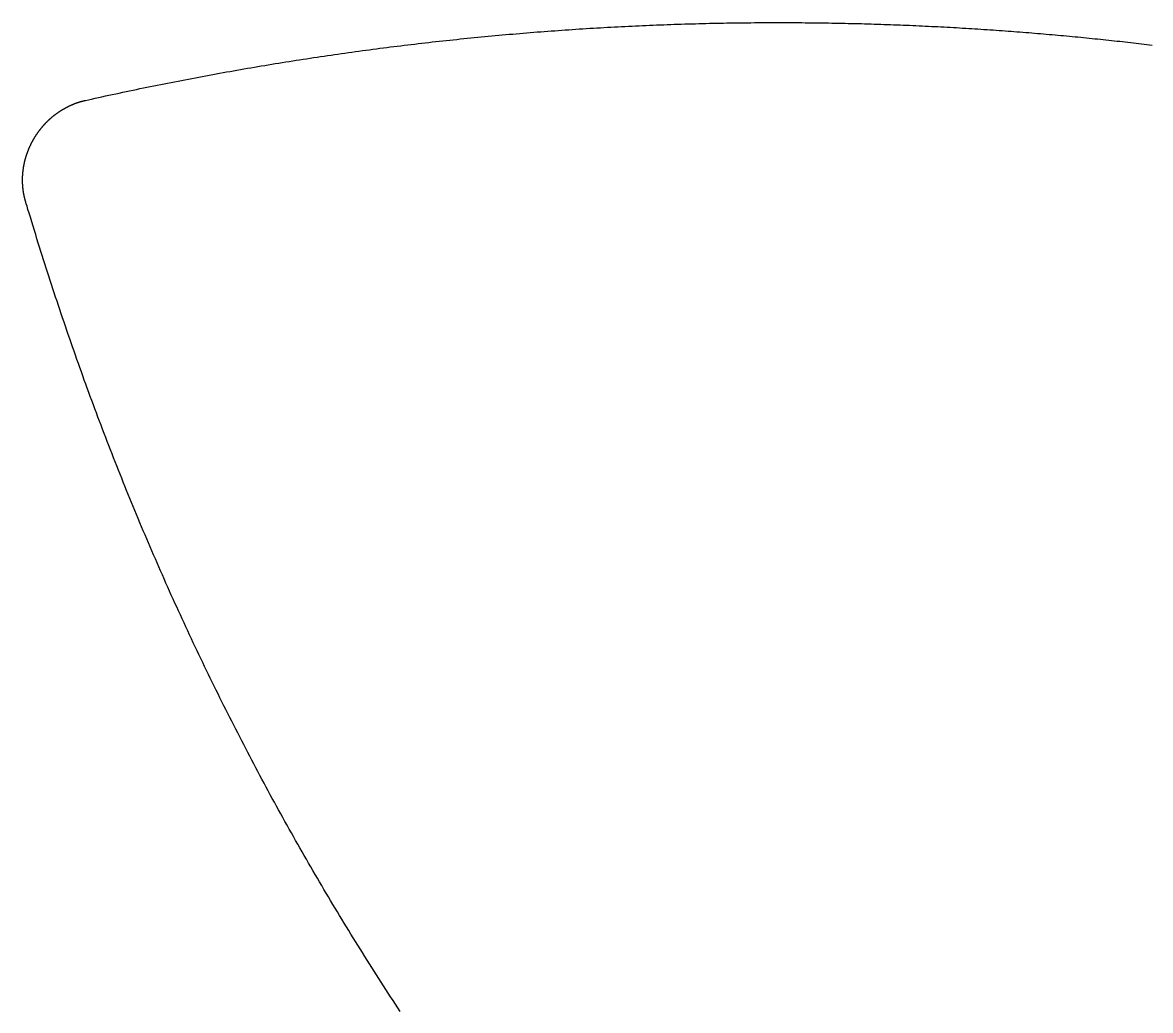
# Model space of a CAD drawing. Extents: x -3 to 136, y 0 to 121.
# Drawn here: x 24.6 to 37.34, y 14.82 to 25.99 of the extents above; entities that cross this region are included whole.
import ezdxf

# ---------------------------------------------------------------- set-up
doc = ezdxf.new("R2010")
doc.units = 0
doc.layers.get('0').update_dxf_attribs({"linetype": 'CONTINUOUS'})

msp = doc.modelspace()

# ---------------------------------------------------------------- linework, layer by layer
for points in [[(25.3066, 25.1072, 0), (25.3756, 25.1225, 0), (25.415, 25.1312, 0), (25.4539, 25.1397, 0), (25.4928, 25.1483, 0), (25.5319, 25.1568, 0), (25.571, 25.1652, 0), (25.6101, 25.1737, 0), (25.6491, 25.182, 0), (25.6881, 25.1904, 0), (25.7271, 25.1987, 0), (25.7661, 25.2069, 0), (25.8051, 25.2151, 0), (25.8441, 25.2233, 0), (25.8831, 25.2314, 0), (25.9222, 25.2395, 0), (25.9613, 25.2475, 0), (26.0004, 25.2555, 0), (26.0395, 25.2635, 0), (26.0786, 25.2714, 0), (26.1177, 25.2793, 0), (26.1568, 25.2872, 0), (26.196, 25.295, 0), (26.2351, 25.3027, 0), (26.2742, 25.3104, 0), (26.3133, 25.3181, 0), (26.3525, 25.3257, 0), (26.3916, 25.3333, 0), (26.4308, 25.3409, 0), (26.4699, 25.3484, 0), (26.5091, 25.3558, 0), (26.5482, 25.3633, 0), (26.5874, 25.3706, 0), (26.6266, 25.378, 0), (26.6658, 25.3853, 0), (26.7049, 25.3925, 0), (26.7441, 25.3997, 0), (26.7833, 25.4069, 0), (26.8226, 25.414, 0), (26.8618, 25.4211, 0), (26.901, 25.4281, 0), (26.9402, 25.4351, 0), (26.9795, 25.4421, 0), (27.0187, 25.449, 0), (27.058, 25.4559, 0), (27.0973, 25.4627, 0), (27.1365, 25.4695, 0), (27.1758, 25.4762, 0), (27.2151, 25.4829, 0), (27.2544, 25.4896, 0), (27.2938, 25.4962, 0), (27.3331, 25.5028, 0), (27.3724, 25.5093, 0), (27.4118, 25.5158, 0), (27.4512, 25.5223, 0), (27.4905, 25.5287, 0), (27.5299, 25.535, 0), (27.5692, 25.5413, 0), (27.6086, 25.5476, 0), (27.648, 25.5538, 0), (27.6874, 25.56, 0), (27.7267, 25.5662, 0), (27.7661, 25.5723, 0), (27.8055, 25.5783, 0), (27.8449, 25.5843, 0), (27.8843, 25.5903, 0), (27.9237, 25.5962, 0), (27.963, 25.6021, 0), (28.0024, 25.6079, 0), (28.0418, 25.6137, 0), (28.0812, 25.6194, 0), (28.1206, 25.6251, 0), (28.16, 25.6308, 0), (28.1994, 25.6364, 0), (28.2388, 25.642, 0), (28.2783, 25.6475, 0), (28.3177, 25.653, 0), (28.3571, 25.6584, 0), (28.3965, 25.6638, 0), (28.4359, 25.6692, 0), (28.4753, 25.6745, 0), (28.5148, 25.6797, 0), (28.5542, 25.6849, 0), (28.5936, 25.6901, 0), (28.6331, 25.6952, 0), (28.6725, 25.7003, 0), (28.712, 25.7053, 0), (28.7514, 25.7103, 0), (28.7908, 25.7153, 0), (28.8303, 25.7202, 0), (28.8698, 25.725, 0), (28.9092, 25.7299, 0), (28.9487, 25.7346, 0), (28.9881, 25.7394, 0), (29.0276, 25.744, 0), (29.0671, 25.7487, 0), (29.1065, 25.7533, 0), (29.146, 25.7578, 0), (29.1855, 25.7623, 0), (29.225, 25.7668, 0), (29.2645, 25.7712, 0), (29.304, 25.7756, 0), (29.3435, 25.7799, 0), (29.383, 25.7842, 0), (29.4225, 25.7884, 0), (29.462, 25.7926, 0), (29.5015, 25.7968, 0), (29.541, 25.8009, 0), (29.5805, 25.8049, 0), (29.62, 25.809, 0), (29.6596, 25.8129, 0), (29.6991, 25.8169, 0), (29.7386, 25.8207, 0), (29.7781, 25.8246, 0), (29.8177, 25.8284, 0), (29.8572, 25.8321, 0), (29.8968, 25.8358, 0), (29.9363, 25.8395, 0), (29.9759, 25.8431, 0), (30.0154, 25.8467, 0), (30.055, 25.8502, 0), (30.0946, 25.8537, 0), (30.1341, 25.8571, 0), (30.1737, 25.8605, 0), (30.2133, 25.8638, 0), (30.2529, 25.8671, 0), (30.2925, 25.8704, 0), (30.3321, 25.8736, 0), (30.3717, 25.8768, 0), (30.4113, 25.8799, 0), (30.4509, 25.883, 0), (30.4905, 25.886, 0), (30.5301, 25.889, 0), (30.5697, 25.8919, 0), (30.6093, 25.8948, 0), (30.649, 25.8977, 0), (30.6886, 25.9005, 0), (30.7282, 25.9033, 0), (30.7679, 25.906, 0), (30.8075, 25.9087, 0), (30.8472, 25.9113, 0), (30.8868, 25.9139, 0), (30.9265, 25.9164, 0), (30.9662, 25.9189, 0), (31.0058, 25.9214, 0), (31.0455, 25.9238, 0), (31.0852, 25.9261, 0), (31.1249, 25.9284, 0), (31.1646, 25.9307, 0), (31.2043, 25.9329, 0), (31.244, 25.9351, 0), (31.2837, 25.9372, 0), (31.3234, 25.9393, 0), (31.3631, 25.9414, 0), (31.4028, 25.9434, 0), (31.4425, 25.9453, 0), (31.4823, 25.9472, 0), (31.522, 25.9491, 0), (31.5618, 25.9509, 0), (31.6015, 25.9527, 0), (31.6413, 25.9544, 0), (31.681, 25.9561, 0), (31.7208, 25.9578, 0), (31.7605, 25.9593, 0), (31.8003, 25.9609, 0), (31.8401, 25.9624, 0), (31.8799, 25.9639, 0), (31.9197, 25.9653, 0), (31.9595, 25.9666, 0), (31.9993, 25.968, 0), (32.0391, 25.9692, 0), (32.0789, 25.9705, 0), (32.1187, 25.9717, 0), (32.1585, 25.9728, 0), (32.1983, 25.9739, 0), (32.238, 25.9749, 0), (32.2776, 25.9759, 0), (32.3172, 25.9769, 0), (32.3568, 25.9778, 0), (32.3962, 25.9787, 0), (32.4356, 25.9795, 0), (32.475, 25.9802, 0), (32.5143, 25.981, 0), (32.5535, 25.9816, 0), (32.5927, 25.9823, 0), (32.6318, 25.9829, 0), (32.6709, 25.9834, 0), (32.7099, 25.9839, 0), (32.7488, 25.9844, 0), (32.7877, 25.9848, 0), (32.8265, 25.9851, 0), (32.8653, 25.9855, 0), (32.904, 25.9857, 0), (32.9426, 25.986, 0), (32.9812, 25.9862, 0), (33.0198, 25.9863, 0), (33.0582, 25.9864, 0), (33.0966, 25.9865, 0), (33.135, 25.9865, 0), (33.1733, 25.9865, 0), (33.2115, 25.9865, 0), (33.2497, 25.9864, 0), (33.2878, 25.9862, 0), (33.3258, 25.986, 0), (33.3638, 25.9858, 0), (33.4017, 25.9855, 0), (33.4396, 25.9852, 0), (33.4774, 25.9849, 0), (33.5151, 25.9845, 0), (33.5528, 25.9841, 0), (33.5904, 25.9836, 0), (33.628, 25.9831, 0), (33.6655, 25.9826, 0), (33.7029, 25.982, 0), (33.7403, 25.9814, 0), (33.7776, 25.9807, 0), (33.8148, 25.98, 0), (33.852, 25.9793, 0), (33.8891, 25.9785, 0), (33.9262, 25.9777, 0), (33.9632, 25.9768, 0), (34.0001, 25.9759, 0), (34.037, 25.975, 0), (34.0738, 25.974, 0), (34.1106, 25.973, 0), (34.1473, 25.972, 0), (34.1839, 25.9709, 0), (34.2204, 25.9698, 0), (34.2569, 25.9687, 0), (34.2934, 25.9675, 0), (34.3297, 25.9663, 0), (34.3661, 25.965, 0), (34.4023, 25.9637, 0), (34.4385, 25.9624, 0), (34.4746, 25.961, 0), (34.5106, 25.9596, 0), (34.5466, 25.9582, 0), (34.5826, 25.9568, 0), (34.6184, 25.9553, 0), (34.6542, 25.9537, 0), (34.6899, 25.9522, 0), (34.7256, 25.9506, 0), (34.7612, 25.9489, 0), (34.7968, 25.9473, 0), (34.8322, 25.9456, 0), (34.8676, 25.9438, 0), (34.903, 25.9421, 0), (34.9383, 25.9403, 0), (34.9735, 25.9385, 0), (35.0086, 25.9366, 0), (35.0437, 25.9347, 0), (35.0787, 25.9328, 0), (35.1137, 25.9308, 0), (35.1485, 25.9289, 0), (35.1834, 25.9268, 0), (35.2181, 25.9248, 0), (35.2528, 25.9227, 0), (35.2874, 25.9206, 0), (35.322, 25.9185, 0), (35.3565, 25.9163, 0), (35.3909, 25.9141, 0), (35.4252, 25.9119, 0), (35.4595, 25.9097, 0), (35.4937, 25.9074, 0), (35.5279, 25.9051, 0), (35.562, 25.9027, 0), (35.596, 25.9004, 0), (35.63, 25.898, 0), (35.6638, 25.8955, 0), (35.6977, 25.8931, 0), (35.7314, 25.8906, 0), (35.7651, 25.8881, 0), (35.7987, 25.8856, 0), (35.8323, 25.883, 0), (35.8657, 25.8804, 0), (35.8991, 25.8778, 0), (35.9325, 25.8752, 0), (35.9658, 25.8725, 0), (35.999, 25.8698, 0), (36.0321, 25.8671, 0), (36.0652, 25.8643, 0), (36.0982, 25.8616, 0), (36.1311, 25.8588, 0), (36.164, 25.856, 0), (36.1968, 25.8531, 0), (36.2295, 25.8502, 0), (36.2621, 25.8473, 0), (36.2947, 25.8444, 0), (36.3273, 25.8415, 0), (36.3597, 25.8385, 0), (36.3921, 25.8355, 0), (36.4244, 25.8325, 0), (36.4566, 25.8295, 0), (36.4888, 25.8264, 0), (36.5209, 25.8234, 0), (36.5529, 25.8203, 0), (36.5849, 25.8171, 0), (36.6168, 25.814, 0), (36.6486, 25.8108, 0), (36.6803, 25.8076, 0), (36.712, 25.8044, 0), (36.7436, 25.8012, 0), (36.7751, 25.7979, 0), (36.8066, 25.7947, 0), (36.838, 25.7914, 0), (36.8693, 25.788, 0), (36.9006, 25.7847, 0), (36.9317, 25.7813, 0), (36.9629, 25.778, 0), (36.9939, 25.7746, 0), (37.0249, 25.7712, 0), (37.0557, 25.7677, 0), (37.0866, 25.7643, 0), (37.1173, 25.7608, 0), (37.148, 25.7573, 0), (37.1786, 25.7538, 0), (37.2091, 25.7503, 0), (37.2396, 25.7467, 0), (37.27, 25.7432, 0), (37.3003, 25.7396, 0), (37.3305, 25.736, 0), (37.3607, 25.7324, 0)], [(24.6321, 23.9577, 0), (24.631, 23.9614, 0), (24.6299, 23.9651, 0), (24.6288, 23.9689, 0), (24.6277, 23.9726, 0), (24.6266, 23.9764, 0), (24.6256, 23.9801, 0), (24.6246, 23.9839, 0), (24.6236, 23.9876, 0), (24.6226, 23.9914, 0), (24.6217, 23.9952, 0), (24.6207, 23.9989, 0), (24.6198, 24.0027, 0), (24.6189, 24.0065, 0), (24.618, 24.0103, 0), (24.6171, 24.0141, 0), (24.6163, 24.0179, 0), (24.6154, 24.0217, 0), (24.6146, 24.0255, 0), (24.6138, 24.0293, 0), (24.613, 24.0331, 0), (24.6122, 24.0369, 0), (24.6115, 24.0407, 0), (24.6108, 24.0445, 0), (24.61, 24.0483, 0), (24.6093, 24.0522, 0), (24.6087, 24.056, 0), (24.608, 24.0598, 0), (24.6073, 24.0637, 0), (24.6067, 24.0675, 0), (24.6061, 24.0713, 0), (24.6055, 24.0752, 0), (24.6049, 24.079, 0), (24.6044, 24.0829, 0), (24.6038, 24.0867, 0), (24.6033, 24.0906, 0), (24.6028, 24.0945, 0), (24.6023, 24.0983, 0), (24.6019, 24.1022, 0), (24.6014, 24.106, 0), (24.601, 24.1099, 0), (24.6005, 24.1138, 0), (24.6001, 24.1176, 0), (24.5998, 24.1215, 0), (24.5994, 24.1254, 0), (24.599, 24.1293, 0), (24.5987, 24.1331, 0), (24.5984, 24.137, 0), (24.5981, 24.1409, 0), (24.5978, 24.1448, 0), (24.5976, 24.1487, 0), (24.5973, 24.1526, 0), (24.5971, 24.1564, 0), (24.5969, 24.1603, 0), (24.5967, 24.1642, 0), (24.5965, 24.1681, 0), (24.5963, 24.172, 0), (24.5962, 24.1759, 0), (24.5961, 24.1798, 0), (24.596, 24.1837, 0), (24.5959, 24.1876, 0), (24.5958, 24.1915, 0), (24.5958, 24.1954, 0), (24.5957, 24.1993, 0), (24.5957, 24.2031, 0), (24.5957, 24.207, 0), (24.5957, 24.2109, 0), (24.5957, 24.2148, 0), (24.5958, 24.2187, 0), (24.5958, 24.2226, 0), (24.5959, 24.2265, 0), (24.596, 24.2304, 0), (24.5961, 24.2343, 0), (24.5963, 24.2382, 0), (24.5964, 24.2421, 0), (24.5966, 24.2459, 0), (24.5968, 24.2498, 0), (24.5969, 24.2537, 0), (24.5972, 24.2576, 0), (24.5974, 24.2615, 0), (24.5976, 24.2654, 0), (24.5979, 24.2692, 0), (24.5982, 24.2731, 0), (24.5985, 24.277, 0), (24.5988, 24.2809, 0), (24.5991, 24.2848, 0), (24.5995, 24.2886, 0), (24.5999, 24.2925, 0), (24.6002, 24.2964, 0), (24.6006, 24.3003, 0), (24.601, 24.3041, 0), (24.6015, 24.308, 0), (24.6019, 24.3119, 0), (24.6024, 24.3157, 0), (24.6029, 24.3196, 0), (24.6034, 24.3235, 0), (24.6039, 24.3273, 0), (24.6044, 24.3312, 0), (24.605, 24.335, 0), (24.6055, 24.3389, 0), (24.6061, 24.3427, 0), (24.6067, 24.3466, 0), (24.6073, 24.3504, 0), (24.6079, 24.3543, 0), (24.6086, 24.3581, 0), (24.6093, 24.3619, 0), (24.6099, 24.3658, 0), (24.6106, 24.3696, 0), (24.6113, 24.3734, 0), (24.6121, 24.3773, 0), (24.6128, 24.3811, 0), (24.6136, 24.3849, 0), (24.6143, 24.3887, 0), (24.6151, 24.3925, 0), (24.6159, 24.3964, 0), (24.6168, 24.4002, 0), (24.6176, 24.404, 0), (24.6185, 24.4078, 0), (24.6193, 24.4116, 0), (24.6202, 24.4153, 0), (24.6211, 24.4191, 0), (24.622, 24.4229, 0), (24.623, 24.4267, 0), (24.6239, 24.4305, 0), (24.6249, 24.4342, 0), (24.6259, 24.438, 0), (24.6269, 24.4418, 0), (24.6279, 24.4455, 0), (24.6289, 24.4493, 0), (24.63, 24.453, 0), (24.631, 24.4568, 0), (24.6321, 24.4605, 0), (24.6332, 24.4642, 0), (24.6343, 24.468, 0), (24.6354, 24.4717, 0), (24.6365, 24.4754, 0), (24.6377, 24.4791, 0), (24.6389, 24.4828, 0), (24.64, 24.4865, 0), (24.6412, 24.4902, 0), (24.6425, 24.4939, 0), (24.6437, 24.4976, 0), (24.6449, 24.5013, 0), (24.6462, 24.505, 0), (24.6475, 24.5086, 0), (24.6487, 24.5123, 0), (24.6501, 24.516, 0), (24.6514, 24.5196, 0), (24.6527, 24.5233, 0), (24.6541, 24.5269, 0), (24.6554, 24.5305, 0), (24.6568, 24.5342, 0), (24.6582, 24.5378, 0), (24.6596, 24.5414, 0), (24.661, 24.545, 0), (24.6625, 24.5487, 0), (24.6639, 24.5523, 0), (24.6654, 24.5559, 0), (24.6669, 24.5595, 0), (24.6684, 24.563, 0), (24.6699, 24.5666, 0), (24.6714, 24.5702, 0), (24.673, 24.5738, 0), (24.6745, 24.5773, 0), (24.6761, 24.5809, 0), (24.6777, 24.5844, 0), (24.6793, 24.588, 0), (24.6809, 24.5915, 0), (24.6825, 24.595, 0), (24.6842, 24.5985, 0), (24.6858, 24.6021, 0), (24.6875, 24.6056, 0), (24.6892, 24.6091, 0), (24.6909, 24.6126, 0), (24.6926, 24.6161, 0), (24.6944, 24.6195, 0), (24.6961, 24.623, 0), (24.6979, 24.6265, 0), (24.6997, 24.6299, 0), (24.7014, 24.6334, 0), (24.7032, 24.6368, 0), (24.7051, 24.6403, 0), (24.7069, 24.6437, 0), (24.7087, 24.6471, 0), (24.7106, 24.6505, 0), (24.7125, 24.654, 0), (24.7144, 24.6574, 0), (24.7163, 24.6608, 0), (24.7182, 24.6641, 0), (24.7201, 24.6675, 0), (24.7221, 24.6709, 0), (24.724, 24.6743, 0), (24.726, 24.6776, 0), (24.728, 24.681, 0), (24.73, 24.6843, 0), (24.732, 24.6876, 0), (24.734, 24.691, 0), (24.7361, 24.6943, 0), (24.7381, 24.6976, 0), (24.7402, 24.7009, 0), (24.7423, 24.7042, 0), (24.7444, 24.7075, 0), (24.7465, 24.7107, 0), (24.7486, 24.714, 0), (24.7508, 24.7173, 0), (24.7529, 24.7205, 0), (24.7551, 24.7237, 0), (24.7573, 24.727, 0), (24.7595, 24.7302, 0), (24.7617, 24.7334, 0), (24.7639, 24.7366, 0), (24.7661, 24.7398, 0), (24.7684, 24.743, 0), (24.7706, 24.7462, 0), (24.7729, 24.7493, 0), (24.7752, 24.7525, 0), (24.7775, 24.7556, 0), (24.7798, 24.7588, 0), (24.7821, 24.7619, 0), (24.7844, 24.765, 0), (24.7868, 24.7681, 0), (24.7892, 24.7712, 0), (24.7915, 24.7743, 0), (24.7939, 24.7774, 0), (24.7963, 24.7804, 0), (24.7987, 24.7835, 0), (24.8011, 24.7865, 0), (24.8036, 24.7896, 0), (24.806, 24.7926, 0), (24.8085, 24.7956, 0), (24.8109, 24.7986, 0), (24.8134, 24.8016, 0), (24.8159, 24.8046, 0), (24.8184, 24.8076, 0), (24.8209, 24.8105, 0), (24.8235, 24.8135, 0), (24.826, 24.8164, 0), (24.8286, 24.8194, 0), (24.8311, 24.8223, 0), (24.8337, 24.8252, 0), (24.8363, 24.8281, 0), (24.8389, 24.831, 0), (24.8415, 24.8339, 0), (24.8442, 24.8367, 0), (24.8468, 24.8396, 0), (24.8494, 24.8424, 0), (24.8521, 24.8452, 0), (24.8548, 24.8481, 0), (24.8575, 24.8509, 0), (24.8602, 24.8537, 0), (24.8629, 24.8565, 0), (24.8656, 24.8592, 0), (24.8683, 24.862, 0), (24.8711, 24.8648, 0), (24.8738, 24.8675, 0), (24.8766, 24.8702, 0), (24.8794, 24.873, 0), (24.8821, 24.8757, 0), (24.8849, 24.8784, 0), (24.8877, 24.881, 0), (24.8906, 24.8837, 0), (24.8934, 24.8864, 0), (24.8962, 24.889, 0), (24.8991, 24.8917, 0), (24.902, 24.8943, 0), (24.9048, 24.8969, 0), (24.9077, 24.8995, 0), (24.9106, 24.9021, 0), (24.9135, 24.9047, 0), (24.9165, 24.9072, 0), (24.9194, 24.9098, 0), (24.9223, 24.9123, 0), (24.9253, 24.9149, 0), (24.9282, 24.9174, 0), (24.9312, 24.9199, 0), (24.9342, 24.9224, 0), (24.9372, 24.9249, 0), (24.9402, 24.9273, 0), (24.9432, 24.9298, 0), (24.9462, 24.9322, 0), (24.9493, 24.9346, 0), (24.9523, 24.9371, 0), (24.9554, 24.9395, 0), (24.9584, 24.9419, 0), (24.9615, 24.9442, 0), (24.9646, 24.9466, 0), (24.9677, 24.949, 0), (24.9708, 24.9513, 0), (24.9739, 24.9536, 0), (24.9771, 24.9559, 0), (24.9802, 24.9582, 0), (24.9834, 24.9605, 0), (24.9865, 24.9628, 0), (24.9897, 24.9651, 0), (24.9929, 24.9673, 0), (24.9961, 24.9695, 0), (24.9993, 24.9718, 0), (25.0025, 24.974, 0), (25.0057, 24.9762, 0), (25.0089, 24.9784, 0), (25.0121, 24.9805, 0), (25.0154, 24.9827, 0), (25.0186, 24.9848, 0), (25.0219, 24.9869, 0), (25.0252, 24.989, 0), (25.0285, 24.9911, 0), (25.0317, 24.9932, 0), (25.035, 24.9953, 0), (25.0383, 24.9973, 0), (25.0417, 24.9994, 0), (25.045, 25.0014, 0), (25.0483, 25.0034, 0), (25.0516, 25.0054, 0), (25.055, 25.0074, 0), (25.0584, 25.0094, 0), (25.0617, 25.0113, 0), (25.0651, 25.0132, 0), (25.0685, 25.0152, 0), (25.0719, 25.0171, 0), (25.0752, 25.019, 0), (25.0787, 25.0208, 0), (25.0821, 25.0227, 0), (25.0855, 25.0245, 0), (25.0889, 25.0264, 0), (25.0923, 25.0282, 0), (25.0958, 25.03, 0), (25.0992, 25.0318, 0), (25.1027, 25.0335, 0), (25.1062, 25.0353, 0), (25.1096, 25.037, 0), (25.1131, 25.0388, 0), (25.1166, 25.0405, 0), (25.1201, 25.0422, 0), (25.1236, 25.0439, 0), (25.1271, 25.0455, 0), (25.1306, 25.0472, 0), (25.1341, 25.0488, 0), (25.1377, 25.0504, 0), (25.1412, 25.052, 0), (25.1447, 25.0536, 0), (25.1483, 25.0552, 0), (25.1518, 25.0567, 0), (25.1554, 25.0583, 0), (25.159, 25.0598, 0), (25.1625, 25.0613, 0), (25.1661, 25.0628, 0), (25.1697, 25.0643, 0), (25.1733, 25.0657, 0), (25.1769, 25.0672, 0), (25.1805, 25.0686, 0), (25.1841, 25.07, 0), (25.1878, 25.0714, 0), (25.1914, 25.0728, 0), (25.195, 25.0741, 0), (25.1987, 25.0755, 0), (25.2023, 25.0768, 0), (25.206, 25.0781, 0), (25.2096, 25.0794, 0), (25.2133, 25.0807, 0), (25.2169, 25.0819, 0), (25.2206, 25.0832, 0), (25.2243, 25.0844, 0), (25.228, 25.0856, 0), (25.2317, 25.0868, 0), (25.2354, 25.088, 0), (25.2391, 25.0892, 0), (25.2428, 25.0903, 0), (25.2465, 25.0914, 0), (25.2502, 25.0926, 0), (25.2539, 25.0936, 0), (25.2577, 25.0947, 0), (25.2614, 25.0958, 0), (25.2651, 25.0968, 0), (25.2689, 25.0979, 0), (25.2726, 25.0989, 0), (25.2764, 25.0999, 0), (25.2801, 25.1008, 0), (25.2839, 25.1018, 0), (25.2877, 25.1027, 0), (25.2915, 25.1036, 0), (25.2952, 25.1045, 0), (25.299, 25.1054, 0), (25.3028, 25.1063, 0), (25.3066, 25.1072, 0)], [(28.8629, 14.8122, 0), (28.8358, 14.8534, 0), (28.8087, 14.8947, 0), (28.7818, 14.9359, 0), (28.7548, 14.9772, 0), (28.728, 15.0186, 0), (28.7012, 15.06, 0), (28.6745, 15.1014, 0), (28.6478, 15.1428, 0), (28.6212, 15.1843, 0), (28.5947, 15.2258, 0), (28.5682, 15.2674, 0), (28.5418, 15.309, 0), (28.5155, 15.3506, 0), (28.4892, 15.3923, 0), (28.463, 15.4339, 0), (28.4368, 15.4757, 0), (28.4107, 15.5174, 0), (28.3847, 15.5592, 0), (28.3587, 15.6011, 0), (28.3328, 15.643, 0), (28.3069, 15.6849, 0), (28.2812, 15.7268, 0), (28.2554, 15.7688, 0), (28.2298, 15.8108, 0), (28.2042, 15.8529, 0), (28.1786, 15.895, 0), (28.1532, 15.9371, 0), (28.1278, 15.9793, 0), (28.1024, 16.0215, 0), (28.0771, 16.0637, 0), (28.0519, 16.106, 0), (28.0268, 16.1483, 0), (28.0017, 16.1906, 0), (27.9766, 16.233, 0), (27.9517, 16.2754, 0), (27.9268, 16.3179, 0), (27.9019, 16.3604, 0), (27.8771, 16.4029, 0), (27.8524, 16.4454, 0), (27.8278, 16.488, 0), (27.8032, 16.5307, 0), (27.7786, 16.5733, 0), (27.7542, 16.616, 0), (27.7298, 16.6588, 0), (27.7054, 16.7016, 0), (27.6811, 16.7444, 0), (27.6569, 16.7872, 0), (27.6328, 16.8301, 0), (27.6087, 16.8731, 0), (27.5846, 16.916, 0), (27.5607, 16.959, 0), (27.5367, 17.0021, 0), (27.5129, 17.0451, 0), (27.4891, 17.0883, 0), (27.4654, 17.1314, 0), (27.4417, 17.1746, 0), (27.4181, 17.2178, 0), (27.3946, 17.2611, 0), (27.3711, 17.3044, 0), (27.3477, 17.3477, 0), (27.3244, 17.3911, 0), (27.3011, 17.4345, 0), (27.2779, 17.4779, 0), (27.2547, 17.5214, 0), (27.2316, 17.5649, 0), (27.2086, 17.6085, 0), (27.1856, 17.6521, 0), (27.1627, 17.6957, 0), (27.1398, 17.7394, 0), (27.117, 17.7831, 0), (27.0943, 17.8269, 0), (27.0717, 17.8706, 0), (27.0491, 17.9145, 0), (27.0265, 17.9583, 0), (27.004, 18.0022, 0), (26.9816, 18.0462, 0), (26.9593, 18.0901, 0), (26.937, 18.1341, 0), (26.9147, 18.1782, 0), (26.8926, 18.2223, 0), (26.8705, 18.2664, 0), (26.8484, 18.3106, 0), (26.8264, 18.3548, 0), (26.8045, 18.399, 0), (26.7827, 18.4433, 0), (26.7609, 18.4876, 0), (26.7391, 18.5319, 0), (26.7175, 18.5763, 0), (26.6959, 18.6207, 0), (26.6743, 18.6652, 0), (26.6528, 18.7097, 0), (26.6314, 18.7543, 0), (26.61, 18.7988, 0), (26.5887, 18.8435, 0), (26.5675, 18.8881, 0), (26.5463, 18.9328, 0), (26.5252, 18.9775, 0), (26.5042, 19.0223, 0), (26.4832, 19.0671, 0), (26.4622, 19.112, 0), (26.4414, 19.1569, 0), (26.4206, 19.2018, 0), (26.3998, 19.2468, 0), (26.3791, 19.2918, 0), (26.3585, 19.3368, 0), (26.338, 19.3819, 0), (26.3175, 19.427, 0), (26.297, 19.4722, 0), (26.2767, 19.5174, 0), (26.2564, 19.5626, 0), (26.2361, 19.6078, 0), (26.216, 19.6531, 0), (26.1959, 19.6984, 0), (26.1758, 19.7437, 0), (26.1559, 19.789, 0), (26.136, 19.8343, 0), (26.1162, 19.8797, 0), (26.0964, 19.9251, 0), (26.0767, 19.9705, 0), (26.0571, 20.0159, 0), (26.0376, 20.0614, 0), (26.0181, 20.1069, 0), (25.9987, 20.1524, 0), (25.9794, 20.1979, 0), (25.9601, 20.2435, 0), (25.9409, 20.289, 0), (25.9218, 20.3346, 0), (25.9027, 20.3802, 0), (25.8837, 20.4259, 0), (25.8647, 20.4716, 0), (25.8459, 20.5172, 0), (25.8271, 20.563, 0), (25.8083, 20.6087, 0), (25.7897, 20.6545, 0), (25.7711, 20.7003, 0), (25.7525, 20.7461, 0), (25.7341, 20.7919, 0), (25.7157, 20.8378, 0), (25.6973, 20.8837, 0), (25.6791, 20.9296, 0), (25.6609, 20.9755, 0), (25.6427, 21.0215, 0), (25.6247, 21.0675, 0), (25.6067, 21.1135, 0), (25.5887, 21.1596, 0), (25.5708, 21.2057, 0), (25.553, 21.2518, 0), (25.5353, 21.2979, 0), (25.5176, 21.3441, 0), (25.5, 21.3903, 0), (25.4824, 21.4365, 0), (25.4649, 21.4827, 0), (25.4475, 21.529, 0), (25.4301, 21.5753, 0), (25.4128, 21.6217, 0), (25.3956, 21.668, 0), (25.3784, 21.7144, 0), (25.3613, 21.7608, 0), (25.3443, 21.8073, 0), (25.3273, 21.8538, 0), (25.3104, 21.9003, 0), (25.2935, 21.9468, 0), (25.2767, 21.9934, 0), (25.26, 22.04, 0), (25.2433, 22.0867, 0), (25.2267, 22.1333, 0), (25.2101, 22.18, 0), (25.1937, 22.2268, 0), (25.1772, 22.2735, 0), (25.1609, 22.3203, 0), (25.1446, 22.3672, 0), (25.1283, 22.414, 0), (25.1121, 22.4609, 0), (25.096, 22.5079, 0), (25.08, 22.5548, 0), (25.064, 22.6018, 0), (25.048, 22.6489, 0), (25.0322, 22.6959, 0), (25.0163, 22.743, 0), (25.0006, 22.7902, 0), (24.9849, 22.8373, 0), (24.9693, 22.8845, 0), (24.9537, 22.9317, 0), (24.9383, 22.9787, 0), (24.9229, 23.0256, 0), (24.9077, 23.0724, 0), (24.8926, 23.119, 0), (24.8776, 23.1656, 0), (24.8626, 23.2123, 0), (24.8477, 23.2589, 0), (24.8328, 23.3057, 0), (24.818, 23.3525, 0), (24.8032, 23.3995, 0), (24.7884, 23.4467, 0), (24.7736, 23.4942, 0), (24.7587, 23.5419, 0), (24.7439, 23.5899, 0), (24.729, 23.6383, 0), (24.714, 23.6871, 0), (24.699, 23.7363, 0), (24.6839, 23.786, 0), (24.6695, 23.8335, 0), (24.657, 23.875, 0), (24.6465, 23.9099, 0), (24.6381, 23.9376, 0), (24.6321, 23.9577, 0)]]:
    msp.add_polyline3d(points)

doc.saveas('drawing.dxf')
